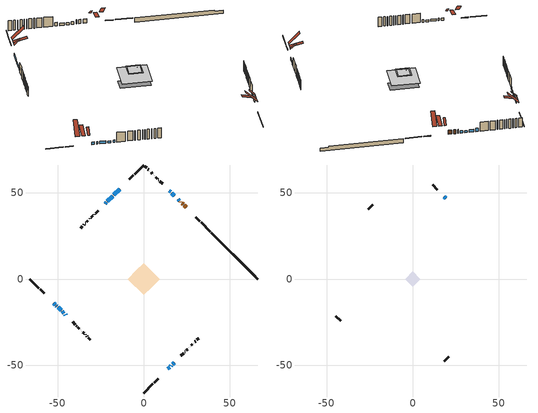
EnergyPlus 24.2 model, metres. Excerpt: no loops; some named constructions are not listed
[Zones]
conditioned space
 floor outside (Floor1 construction): -1.71,0 0,1.71 1.71,0 0,-1.71 z0.44
 floor adiabatic (AdiabaticFloorConstruction): -9.18,0 0,9.18 9.18,0 0,-9.18 z2.88
 floor foundation (Slab1 construction): -6.72,2.74 -2.74,6.72 6.72,-2.74 2.74,-6.72 z-1.69
 wall outside (RimJoist1 construction): 0,-66.15 5.32,-60.83 / -66.15,0 -60.83,-5.32 / 0,66.15 -5.32,60.83 / 38.6,27.55 33.28,32.87 z0.44:0.74
 wall outside (RimJoist3 construction): 5.98,-60.17 8.34,-57.81 / -60.17,-5.98 -57.81,-8.34 / -5.98,60.17 -8.34,57.81 / 32.62,33.53 30.26,35.89 z0.44:0.74
 wall outside (AdiabaticWallConstruction 1): 24.6,41.56 23.46,42.69 / 22.81,43.34 22.22,43.93 / 21.56,44.59 21.36,44.79 z0.44:2.47
 wall outside (AdiabaticWallConstruction): -14.01,52.15 -17.36,48.79 / 14,-52.15 14.99,-51.17 / -52.15,-14 -51.32,-14.83 / 20.71,45.44 19.88,46.27 / -50.67,-15.49 -50.35,-15.8 / -49.7,-16.46 -47.95,-18.2 / 17.74,48.41 16.3,49.86 / -45.67,-20.48 -45.22,-20.94 / 16.73,-49.42 17.63,-48.52 z0.44:1.66; -18.02,48.13 -21.04,45.11 z0.44:1.28; 15.64,-50.51 16.07,-50.08 z0.44:1.46; -47.29,-18.86 -46.32,-19.83 z0.44:1.36; -21.7,44.46 -22.45,43.7 / 15.64,50.51 14.88,51.27 z0.44:2.09
 wall outside (Wall1 construction): 21.6,-44.55 23.16,-43 / -41.24,-24.91 -39.69,-26.46 / -26.43,39.72 -27.98,38.17 / 10.91,55.24 9.36,56.8 z0.44:5.32
 wall outside (Wall2 construction): 23.81,-42.34 24.01,-42.14 / -39.03,-27.12 -38.84,-27.32 / -28.64,37.52 -28.83,37.32 / 8.7,57.45 8.5,57.65 z0.44:5.32
 wall outside (Wall3 construction): 24.67,-41.49 25.52,-40.63 / -38.18,-27.97 -37.32,-28.83 / -29.49,36.66 -30.34,35.81 / 7.85,58.3 6.99,59.16 z0.44:5.32
 wall outside (Wall4 construction): 26.18,-39.97 26.23,-39.92 / -36.67,-29.49 -36.61,-29.54 / -31,35.15 -31.06,35.1 / 6.33,59.82 6.28,59.87 z0.44:5.32
 wall outside (Wall5 construction): 26.89,-39.26 26.92,-39.24 / -35.95,-30.2 -35.93,-30.22 / -31.71,34.44 -31.74,34.41 / 5.62,60.53 5.6,60.56 z0.44:5.32
 wall outside (Wall6 construction): 27.57,-38.58 28.23,-37.92 / -35.27,-30.88 -34.61,-31.54 / -32.4,33.76 -33.05,33.1 / 4.94,61.21 4.28,61.87 z0.44:5.32
 wall outside (Wall7 construction): 28.89,-37.26 28.99,-37.16 / -33.96,-32.2 -33.85,-32.3 / -33.71,32.44 -33.81,32.34 / 3.62,62.53 3.52,62.63 z0.44:5.32
 wall outside (Wall8 construction): 29.65,-36.5 30.12,-36.03 / -33.2,-32.96 -32.72,-33.43 / -34.47,31.68 -34.95,31.21 / 2.86,63.29 2.39,63.76 z0.44:5.32
 wall outside (Wall9 construction): 30.78,-35.37 31.86,-34.3 / -32.06,-34.09 -30.99,-35.16 / -35.6,30.55 -36.68,29.47 / 1.73,64.42 0.66,65.49 z0.44:5.32
 wall foundation (FoundationWall1 construction): 39.26,26.89,-1.69 39.26,26.89,0.44 63.46,2.69,0.44 63.46,2.69,-0.18 66.15,0,-0.18 66.15,0,-1.69
 window (WindowConstruction): -14.01,52.15 -17.36,48.79 z0.44:1.66
 window (WindowConstruction 5): -18.02,48.13 -21.04,45.11 z0.44:1.28
 window (WindowConstruction 6): 14.01,-52.15 14.99,-51.17 z0.44:1.66
 window (WindowConstruction 7): 15.64,-50.51 16.07,-50.08 z0.44:1.45
 window (WindowConstruction 8): -52.15,-14.01 -51.32,-14.83 z0.44:1.66
 window (WindowConstruction 9): 20.71,45.44 19.88,46.27 z0.44:1.66
 window (WindowConstruction 12): -50.66,-15.49 -50.35,-15.8 z0.44:1.66
 window (WindowConstruction 1): -49.7,-16.46 -47.95,-18.2 z0.44:1.66
 window (WindowConstruction 13): -47.29,-18.86 -46.32,-19.83 z0.44:1.35
 window (WindowConstruction 2): 17.74,48.41 16.3,49.86 z0.44:1.66
 window (WindowConstruction 3): -45.67,-20.49 -45.22,-20.94 z0.44:1.66
 window (WindowConstruction 10): -21.7,44.46 -22.45,43.7 z0.44:2.09
 window (WindowConstruction 11): 15.64,50.51 14.88,51.27 z0.44:2.09
 window (WindowConstruction 4): 16.73,-49.42 17.63,-48.52 z0.44:1.66
 door (Door): 24.6,41.56 23.46,42.69 z0.44:2.47
 door (Door 1): 22.81,43.35 22.22,43.93 z0.44:2.47
 door (Door 2): 21.56,44.59 21.36,44.79 z0.44:2.47
 ceiling adiabatic (AdiabaticFloorConstruction): 0,-9.18 9.18,0 0,9.18 -9.18,0 z2.88
 roof outside (Roof4 construction): 13.35,-52.8,5.32 11.54,-50.99,7.88 10.9,-51.63,7.88 12.71,-53.44,5.32; -52.8,-13.35,5.32 -50.99,-11.54,7.88 -51.63,-10.9,7.88 -53.44,-12.71,5.32; -13.35,52.8,5.32 -11.54,50.99,7.88 -10.9,51.63,7.88 -12.71,53.44,5.32; 25.25,40.9,5.32 23.44,39.09,7.88 24.08,38.45,7.88 25.89,40.26,5.32
attic - vented
 floor to conditioned space (Floor2 construction Reversed): -3.8,0 0,3.8 3.8,0 0,-3.8 z5.32
 floor to conditioned space (Floor3 construction Reversed): -4.42,0 0,4.42 4.42,0 0,-4.42 z5.32
 floor to conditioned space (Floor4 construction Reversed): -1.99,0 0,1.99 1.99,0 0,-1.99 z5.32
 wall outside (AdiabaticWallConstruction): 19.23,46.92 18.4,47.75 z0.44:1.38
 wall outside (Wall10 construction): 18.28,-47.87 20.95,-45.2 / -44.56,-21.59 -41.9,-24.26 / -23.11,43.04 -25.77,40.38 / 14.23,51.92 11.56,54.59 z0.44:5.32
 window (WindowConstruction 14): 19.23,46.93 18.4,47.75 z0.44:1.38
 roof outside (Roof1 construction): 10.27,-55.88,5.32 6.66,-52.27,10.43 5.38,-53.55,10.43 8.99,-57.16,5.32; -55.88,-10.27,5.32 -52.27,-6.66,10.43 -53.55,-5.38,10.43 -57.16,-8.99,5.32; -10.27,55.88,5.32 -6.66,52.27,10.43 -5.38,53.55,10.43 -8.99,57.16,5.32; 28.33,37.82,5.32 24.72,34.21,10.43 25.99,32.93,10.43 29.61,36.54,5.32
 roof outside (Roof2 construction): 12.05,-54.1,5.32 7.69,-49.74,6.86 6.57,-50.87,6.86 10.93,-55.22,5.32; -54.1,-12.05,5.32 -49.74,-7.69,6.86 -50.87,-6.57,6.86 -55.22,-10.93,5.32; -12.05,54.1,5.32 -7.69,49.74,6.86 -6.57,50.87,6.86 -10.93,55.22,5.32; 26.55,39.6,5.32 22.19,35.24,6.86 23.32,34.12,6.86 27.67,38.48,5.32
[Material] Roughness=Rough; Thermal Absorptance=0.9
Name | Thickness {m} | Conductivity {W/m-K} | Density {kg/m3} | Specific Heat {J/kg-K} | Solar Absorptance | Visible Absorptance
ceiling loosefill ins | 0.0846667 | 0.0480833 | 16.02 | 1046.75 | 0.7 | 0.7
ceiling stud and cavity | 0.1397 | 0.383266 | 65.682 | 1177.47 | 0.7 | 0.7
ceiling stud and cavity 1 | 0.1397 | 0.0828155 | 65.682 | 1177.47 | 0.7 | 0.7
ceiling stud and cavity 2 | 0.1397 | 0.083425 | 65.682 | 1177.47 | 0.7 | 0.7
gypsum board | 0.0127 | 0.160291 | 801 | 837.4 | 0.6 | 0.6
[Construction]
Floor2 construction: ceiling loosefill ins, ceiling stud and cavity, gypsum board
Floor3 construction: ceiling stud and cavity 1, gypsum board
Floor4 construction: ceiling stud and cavity 2, gypsum board
[EnergyManagementSystem:Program]
component_loads_program: Set loads_htg_walls = 0; Set loads_htg_rim_joists = 0; Set loads_htg_foundation_walls = 0; Set loads_htg_floors = 0; Set loads_htg_slabs = 0; Set loads_htg_ceilings = 0; Set loads_htg_roofs = 0; Set loads_htg_windows_conduction = 0; Set loads_htg_windows_solar = 0; Set loads_htg_doors = 0; Set loads_htg_skylights_conduction = 0; Set loads_htg_skylights_solar = 0; Set loads_htg_internal_mass = 0; Set loads_htg_intgains = 0; Set loads_htg_lighting = 0; Set loads_htg_infil = 0; Set loads_htg_mechvent = 0; Set loads_htg_natvent = 0; Set loads_htg_whf = 0; Set loads_htg_ducts = 0; Set loads_clg_walls = 0; Set loads_clg_rim_joists = 0; Set loads_clg_foundation_walls = 0; Set loads_clg_floors = 0; Set loads_clg_slabs = 0; Set loads_clg_ceilings = 0; Set loads_clg_roofs = 0; Set loads_clg_windows_conduction = 0; Set loads_clg_windows_solar = 0; Set loads_clg_doors = 0; Set loads_clg_skylights_conduction = 0; Set loads_clg_skylights_solar = 0; Set loads_clg_internal_mass = 0; Set loads_clg_intgains = 0; Set loads_clg_lighting = 0; Set loads_clg_infil = 0; Set loads_clg_mechvent = 0; Set loads_clg_natvent = 0; Set loads_clg_whf = 0; Set loads_clg_ducts = 0; Set hr_walls = 0; Set hr_walls = hr_walls + s_conv_20 + s_ig_20 + s_sol_20 + s_lgt_20 + s_surf_20; Set hr_walls = hr_walls + s_conv_21 + s_ig_21 + s_sol_21 + s_lgt_21 + s_surf_21; Set hr_walls = hr_walls + s_conv_22 + s_ig_22 + s_sol_22 + s_lgt_22 + s_surf_22; Set hr_walls = hr_walls + s_conv_23 + s_ig_23 + s_sol_23 + s_lgt_23 + s_surf_23; Set hr_walls = hr_walls + s_conv_24 + s_ig_24 + s_sol_24 + s_lgt_24 + s_surf_24; Set hr_walls = hr_walls + s_conv_25 + s_ig_25 + s_sol_25 + s_lgt_25 + s_surf_25; Set hr_walls = hr_walls + s_conv_26 + s_ig_26 + s_sol_26 + s_lgt_26 + s_surf_26; Set hr_walls = hr_walls + s_conv_27 + s_ig_27 + s_sol_27 + s_lgt_27 + s_surf_27; Set hr_walls = hr_walls + s_conv_28 + s_ig_28 + s_sol_28 + s_lgt_28 + s_surf_28; Set hr_walls = hr_walls + s_conv_29 + s_ig_29 + s_sol_29 + s_lgt_29 + s_surf_29; Set hr_walls = hr_walls + s_conv_30 + s_ig_30 + s_sol_30 + s_lgt_30 + s_surf_30; Set hr_walls = hr_walls + s_conv_31 + s_ig_31 + s_sol_31 + s_lgt_31 + s_surf_31; Set hr_walls = hr_walls + s_conv_32 + s_ig_32 + s_sol_32 + s_lgt_32 + s_surf_32; Set hr_walls = hr_walls + s_conv_33 + s_ig_33 + s_sol_33 + s_lgt_33 + s_surf_33; Set hr_walls = hr_walls + s_conv_34 + s_ig_34 + s_sol_34 + s_lgt_34 + s_surf_34; Set hr_walls = hr_walls + s_conv_35 + s_ig_35 + s_sol_35 + s_lgt_35 + s_surf_35; Set hr_walls = hr_walls + s_conv_36 + s_ig_36 + s_sol_36 + s_lgt_36 + s_surf_36; Set hr_walls = hr_walls + s_conv_37 + s_ig_37 + s_sol_37 + s_lgt_37 + s_surf_37; Set hr_walls = hr_walls + s_conv_38 + s_ig_38 + s_sol_38 + s_lgt_38 + s_surf_38; Set hr_walls = hr_walls + s_conv_39 + s_ig_39 + s_sol_39 + s_lgt_39 + s_surf_39; Set hr_walls = hr_walls + s_conv_40 + s_ig_40 + s_sol_40 + s_lgt_40 + s_surf_40; Set hr_walls = hr_walls + s_conv_41 + s_ig_41 + s_sol_41 + s_lgt_41 + s_surf_41; Set hr_walls = hr_walls + s_conv_42 + s_ig_42 + s_sol_42 + s_lgt_42 + s_surf_42; Set hr_walls = hr_walls + s_conv_43 + s_ig_43 + s_sol_43 + s_lgt_43 + s_surf_43; Set hr_walls = hr_walls + s_conv_44 + s_ig_44 + s_sol_44 + s_lgt_44 + s_surf_44; Set hr_walls = hr_walls + s_conv_45 + s_ig_45 + s_sol_45 + s_lgt_45 + s_surf_45; Set hr_walls = hr_walls + s_conv_46 + s_ig_46 + s_sol_46 + s_lgt_46 + s_surf_46; Set hr_walls = hr_walls + s_conv_47 + s_ig_47 + s_sol_47 + s_lgt_47 + s_surf_47; Set hr_walls = hr_walls + s_conv_48 + s_ig_48 + s_sol_48 + s_lgt_48 + s_surf_48; Set hr_walls = hr_walls + s_conv_49 + s_ig_49 + s_sol_49 + s_lgt_49 + s_surf_49; Set hr_walls = hr_walls + s_conv_50 + s_ig_50 + s_sol_50 + s_lgt_50 + s_surf_50; Set hr_walls = hr_walls + s_conv_51 + s_ig_51 + s_sol_51 + s_lgt_51 + s_surf_51; Set hr_walls = hr_walls + s_conv_52 + s_ig_52 + s_sol_52 + s_lgt_52 + s_surf_52; Set hr_walls = hr_walls + s_conv_53 + s_ig_53 + s_sol_53 + s_lgt_53 + s_surf_53; Set hr_walls = hr_walls + s_conv_54 + s_ig_54 + s_sol_54 + s_lgt_54 + s_surf_54; Set hr_walls = hr_walls + s_conv_55 + s_ig_55 + s_sol_55 + s_lgt_55 + s_surf_55; Set hr_rim_joists = 0; Set hr_rim_joists = hr_rim_joists + s_conv_7 + s_ig_7 + s_sol_7 + s_lgt_7 + s_surf_7; Set hr_rim_joists = hr_rim_joists + s_conv_8 + s_ig_8 + s_sol_8 + s_lgt_8 + s_surf_8; Set hr_rim_joists = hr_rim_joists + s_conv_9 + s_ig_9 + s_sol_9 + s_lgt_9 + s_surf_9; Set hr_rim_joists = hr_rim_joists + s_conv_10 + s_ig_10 + s_sol_10 + s_lgt_10 + s_surf_10; Set hr_rim_joists = hr_rim_joists + s_conv_11 + s_ig_11 + s_sol_11 + s_lgt_11 + s_surf_11; Set hr_rim_joists = hr_rim_joists + s_conv_12 + s_ig_12 + s_sol_12 + s_lgt_12 + s_surf_12; Set hr_rim_joists = hr_rim_joists + s_conv_13 + s_ig_13 + s_sol_13 + s_lgt_13 + s_surf_13; Set hr_rim_joists = hr_rim_joists + s_conv_14 + s_ig_14 + s_sol_14 + s_lgt_14 + s_surf_14; Set hr_foundation_walls = 0; Set hr_foundation_walls = hr_foundation_walls + s_conv_4 + s_ig_4 + s_sol_4 + s_lgt_4 + s_surf_4; Set hr_floors = 0; Set hr_floors = hr_floors + s_conv + s_ig + s_sol + s_lgt + s_surf; Set hr_slabs = 0; Set hr_slabs = hr_slabs + s_conv_19 + s_ig_19 + s_sol_19 + s_lgt_19 + s_surf_19; Set hr_ceilings = 0; Set hr_ceilings = hr_ceilings + s_conv_1 + s_ig_1 + s_sol_1 + s_lgt_1 + s_surf_1; Set hr_ceilings = hr_ceilings + s_conv_2 + s_ig_2 + s_sol_2 + s_lgt_2 + s_surf_2; Set hr_ceilings = hr_ceilings + s_conv_3 + s_ig_3 + s_sol_3 + s_lgt_3 + s_surf_3; Set hr_roofs = 0; Set hr_roofs = hr_roofs + s_conv_15 + s_ig_15 + s_sol_15 + s_lgt_15 + s_surf_15; Set hr_roofs = hr_roofs + s_conv_16 + s_ig_16 + s_sol_16 + s_lgt_16 + s_surf_16; Set hr_roofs = hr_roofs + s_conv_17 + s_ig_17 + s_sol_17 + s_lgt_17 + s_surf_17; Set hr_roofs = hr_roofs + s_conv_18 + s_ig_18 + s_sol_18 + s_lgt_18 + s_surf_18; Set hr_windows_conduction = 0; Set hr_windows_conduction = hr_windows_conduction + ss_conv_3; Set hr_windows_conduction = hr_windows_conduction + ss_ig_3; Set hr_windows_conduction = hr_windows_conduction + ss_surf_3; Set hr_windows_conduction = hr_windows_conduction + ss_conv_4; Set hr_windows_conduction = hr_windows_conduction + ss_ig_4; Set hr_windows_conduction = hr_windows_conduction + ss_surf_4; Set hr_windows_conduction = hr_windows_conduction + ss_conv_5; Set hr_windows_conduction = hr_windows_conduction + ss_ig_5; Set hr_windows_conduction = hr_windows_conduction + ss_surf_5; Set hr_windows_conduction = hr_windows_conduction + ss_conv_6; Set hr_windows_conduction = hr_windows_conduction + ss_ig_6; Set hr_windows_conduction = hr_windows_conduction + ss_surf_6; Set hr_windows_conduction = hr_windows_conduction + ss_conv_7; Set hr_windows_conduction = hr_windows_conduction + ss_ig_7; Set hr_windows_conduction = hr_windows_conduction + ss_surf_7; Set hr_windows_conduction = hr_windows_conduction + ss_conv_8; Set hr_windows_conduction = hr_windows_conduction + ss_ig_8; Set hr_windows_conduction = hr_windows_conduction + ss_surf_8; Set hr_windows_conduction = hr_windows_conduction + ss_conv_9; Set hr_windows_conduction = hr_windows_conduction + ss_ig_9; Set hr_windows_conduction = hr_windows_conduction + ss_surf_9; Set hr_windows_conduction = hr_windows_conduction + ss_conv_10; Set hr_windows_conduction = hr_windows_conduction + ss_ig_10; Set hr_windows_conduction = hr_windows_conduction + ss_surf_10; Set hr_windows_conduction = hr_windows_conduction + ss_conv_11; Set hr_windows_conduction = hr_windows_conduction + ss_ig_11; Set hr_windows_conduction = hr_windows_conduction + ss_surf_11; Set hr_windows_conduction = hr_windows_conduction + ss_conv_12; Set hr_windows_conduction = hr_windows_conduction + ss_ig_12; Set hr_windows_conduction = hr_windows_conduction + ss_surf_12; Set hr_windows_conduction = hr_windows_conduction + ss_conv_13; Set hr_windows_conduction = hr_windows_conduction + ss_ig_13; Set hr_windows_conduction = hr_windows_conduction + ss_surf_13; Set hr_windows_conduction = hr_windows_conduction + ss_conv_14; Set hr_windows_conduction = hr_windows_conduction + ss_ig_14; Set hr_windows_conduction = hr_windows_conduction + ss_surf_14; Set hr_windows_conduction = hr_windows_conduction + ss_conv_15; Set hr_windows_conduction = hr_windows_conduction + ss_ig_15; Set hr_windows_conduction = hr_windows_conduction + ss_surf_15; Set hr_windows_conduction = hr_windows_conduction + ss_conv_16; Set hr_windows_conduction = hr_windows_conduction + ss_ig_16; Set hr_windows_conduction = hr_windows_conduction + ss_surf_16; Set hr_windows_solar = 0; Set hr_windows_solar = hr_windows_solar - ss_trans_in * ZoneTimestep * 3600 + ss_back_out * ZoneTimestep * 3600 + ss_trans_out * ZoneTimestep * 3600; Set hr_windows_solar = hr_windows_solar - ss_trans_in_1 * ZoneTimestep * 3600 + ss_back_out_1 * ZoneTimestep * 3600 + ss_trans_out_1 * ZoneTimestep * 3600; Set hr_windows_solar = hr_windows_solar - ss_trans_in_2 * ZoneTimestep * 3600 + ss_back_out_2 * ZoneTimestep * 3600 + ss_trans_out_2 * ZoneTimestep * 3600; Set hr_windows_solar = hr_windows_solar - ss_trans_in_3 * ZoneTimestep * 3600 + ss_back_out_3 * ZoneTimestep * 3600 + ss_trans_out_3 * ZoneTimestep * 3600; Set hr_windows_solar = hr_windows_solar - ss_trans_in_4 * ZoneTimestep * 3600 + ss_back_out_4 * ZoneTimestep * 3600 + ss_trans_out_4 * ZoneTimestep * 3600; Set hr_windows_solar = hr_windows_solar - ss_trans_in_5 * ZoneTimestep * 3600 + ss_back_out_5 * ZoneTimestep * 3600 + ss_trans_out_5 * ZoneTimestep * 3600; Set hr_windows_solar = hr_windows_solar - ss_trans_in_6 * ZoneTimestep * 3600 + ss_back_out_6 * ZoneTimestep * 3600 + ss_trans_out_6 * ZoneTimestep * 3600; Set hr_windows_solar = hr_windows_solar - ss_trans_in_7 * ZoneTimestep * 3600 + ss_back_out_7 * ZoneTimestep * 3600 + ss_trans_out_7 * ZoneTimestep * 3600; Set hr_windows_solar = hr_windows_solar - ss_trans_in_8 * ZoneTimestep * 3600 + ss_back_out_8 * ZoneTimestep * 3600 + ss_trans_out_8 * ZoneTimestep * 3600; Set hr_windows_solar = hr_windows_solar - ss_trans_in_9 * ZoneTimestep * 3600 + ss_back_out_9 * ZoneTimestep * 3600 + ss_trans_out_9 * ZoneTimestep * 3600; Set hr_windows_solar = hr_windows_solar - ss_trans_in_10 * ZoneTimestep * 3600 + ss_back_out_10 * ZoneTimestep * 3600 + ss_trans_out_10 * ZoneTimestep * 3600; Set hr_windows_solar = hr_windows_solar - ss_trans_in_11 * ZoneTimestep * 3600 + ss_back_out_11 * ZoneTimestep * 3600 + ss_trans_out_11 * ZoneTimestep * 3600; Set hr_windows_solar = hr_windows_solar - ss_trans_in_12 * ZoneTimestep * 3600 + ss_back_out_12 * ZoneTimestep * 3600 + ss_trans_out_12 * ZoneTimestep * 3600; Set hr_windows_solar = hr_windows_solar - ss_trans_in_13 * ZoneTimestep * 3600 + ss_back_out_13 * ZoneTimestep * 3600 + ss_trans_out_13 * ZoneTimestep * 3600; Set hr_doors = 0; Set hr_doors = hr_doors + ss_sol; Set hr_doors = hr_doors + ss_lgt; Set hr_doors = hr_doors + ss_conv; Set hr_doors = hr_doors + ss_ig; Set hr_doors = hr_doors + ss_surf; Set hr_doors = hr_doors + ss_sol_1; Set hr_doors = hr_doors + ss_lgt_1; Set hr_doors = hr_doors + ss_conv_1; Set hr_doors = hr_doors + ss_ig_1; Set hr_doors = hr_doors + ss_surf_1; Set hr_doors = hr_doors + ss_sol_2; Set hr_doors = hr_doors + ss_lgt_2; Set hr_doors = hr_doors + ss_conv_2; Set hr_doors = hr_doors + ss_ig_2; Set hr_doors = hr_doors + ss_surf_2; Set hr_skylights_conduction = 0; Set hr_skylights_solar = 0; Set hr_internal_mass = 0; Set hr_internal_mass = hr_internal_mass + s_conv_5 + s_ig_5 + s_sol_5 + s_lgt_5 + s_surf_5; Set hr_internal_mass = hr_internal_mass + s_conv_6 + s_ig_6 + s_sol_6 + s_lgt_6 + s_surf_6; Set hr_internal_mass = hr_internal_mass + im_conv + im_ig + im_sol + im_lgt + im_surf; Set hr_internal_mass = hr_internal_mass + im_conv_1 + im_ig_1 + im_sol_1 + im_lgt_1 + im_surf_1; Set hr_intgains = 0; Set hr_intgains = hr_intgains - ig_ee_conv - ig_ee_rad - ig_ee_conv_1 - ig_ee_rad_1 - ig_ee_conv_2 - ig_ee_rad_2 - ig_ee_conv_3 - ig_ee_rad_3 - ig_ee_conv_4 - ig_ee_rad_4 - ig_ee_conv_5 - ig_ee_rad_5 - ig_ee_conv_6 - ig_ee_rad_6 - ig_oe_conv - ig_oe_rad - ig_oe_conv_1 - ig_oe_rad_1 - ig_oe_conv_2 - ig_oe_rad_2 - ig_oe_conv_3 - ig_oe_rad_3 - ig_oe_conv_4 - ig_oe_rad_4 - ig_ppl_conv - ig_ppl_rad; Set hr_lighting = 0; Set hr_lighting = hr_lighting - ig_lgt_conv - ig_lgt_rad - ig_lgt_vis; Set hr_infil = 0; Set hr_infil = hr_infil - airflow_gain + airflow_loss; Set hr_natvent = 0; Set hr_natvent = hr_natvent - airflow_gain_1 + airflow_loss_1; Set hr_whf = 0; Set hr_whf = hr_whf - airflow_gain_2 + airflow_loss_2; Set hr_mechvent = 0; Set hr_mechvent = hr_mechvent - mv_conv - mv_rad - mv_conv_1 - mv_rad_1 - mv_conv_2 - mv_rad_2 - mv_conv_3 - mv_rad_3 - mv_conv_4 - mv_rad_4; Set hr_ducts = 0; Set hr_intgains = hr_intgains + dhw_loss * (1.0*(1-dhw_rtf) + 1.0*dhw_rtf); Set htg_mode = 0; Set clg_mode = 0; If (htg_load_cond > 0); Set htg_mode = 1.0; ElseIf (clg_load_cond > 0); Set clg_mode = 0.0; Else; Set htg_season = 0; Set clg_season = 0; If ((DayOfYear >= 1) && (DayOfYear <= 365)); Set clg_season = 1; EndIf; If ((DayOfYear >= 1) && (DayOfYear <= 365)); Set htg_season = 1; EndIf; If ((airflow_gain_1 <> 0) || (airflow_loss_1 <> 0)) && (clg_season == 1); Set clg_mode = 0.0; ElseIf ((airflow_gain_2 <> 0) || (airflow_loss_2 <> 0)) && (clg_season == 1); Set clg_mode = 0.0; Else; Set Tmid_setpoint = (htg_sp_s_1 + clg_sp_s_1) / 2; If (tin_s_1 > Tmid_setpoint) && (clg_season == 1); Set clg_mode = 0.0; ElseIf (tin_s_1 < Tmid_setpoint) && (htg_season == 1); Set htg_mode = 1.0; EndIf; EndIf; EndIf; Set loads_htg_walls = loads_htg_walls + (hr_walls * htg_mode * 1); Set loads_htg_rim_joists = loads_htg_rim_joists + (hr_rim_joists * htg_mode * 1); Set loads_htg_foundation_walls = loads_htg_foundation_walls + (hr_foundation_walls * htg_mode * 1); Set loads_htg_floors = loads_htg_floors + (hr_floors * htg_mode * 1); Set loads_htg_slabs = loads_htg_slabs + (hr_slabs * htg_mode * 1); Set loads_htg_ceilings = loads_htg_ceilings + (hr_ceilings * htg_mode * 1); Set loads_htg_roofs = loads_htg_roofs + (hr_roofs * htg_mode * 1); Set loads_htg_windows_conduction = loads_htg_windows_conduction + (hr_windows_conduction * htg_mode * 1); Set loads_htg_windows_solar = loads_htg_windows_solar + (hr_windows_solar * htg_mode * 1); Set loads_htg_doors = loads_htg_doors + (hr_doors * htg_mode * 1); Set loads_htg_skylights_conduction = loads_htg_skylights_conduction + (hr_skylights_conduction * htg_mode * 1); Set loads_htg_skylights_solar = loads_htg_skylights_solar + (hr_skylights_solar * htg_mode * 1); Set loads_htg_internal_mass = loads_htg_internal_mass + (hr_internal_mass * htg_mode * 1); Set loads_htg_intgains = loads_htg_intgains + (hr_intgains * htg_mode * 1); Set loads_htg_lighting = loads_htg_lighting + (hr_lighting * htg_mode * 1); Set loads_htg_infil = loads_htg_infil + (hr_infil * htg_mode * 1); Set loads_htg_mechvent = loads_htg_mechvent + (hr_mechvent * htg_mode * 1); Set loads_htg_natvent = loads_htg_natvent + (hr_natvent * htg_mode * 1); Set loads_htg_whf = loads_htg_whf + (hr_whf * htg_mode * 1); Set loads_htg_ducts = loads_htg_ducts + (hr_ducts * htg_mode * 1); Set loads_clg_walls = loads_clg_walls + (-hr_walls * clg_mode * 1); Set loads_clg_rim_joists = loads_clg_rim_joists + (-hr_rim_joists * clg_mode * 1); Set loads_clg_foundation_walls = loads_clg_foundation_walls + (-hr_foundation_walls * clg_mode * 1); Set loads_clg_floors = loads_clg_floors + (-hr_floors * clg_mode * 1); Set loads_clg_slabs = loads_clg_slabs + (-hr_slabs * clg_mode * 1); Set loads_clg_ceilings = loads_clg_ceilings + (-hr_ceilings * clg_mode * 1); Set loads_clg_roofs = loads_clg_roofs + (-hr_roofs * clg_mode * 1); Set loads_clg_windows_conduction = loads_clg_windows_conduction + (-hr_windows_conduction * clg_mode * 1); Set loads_clg_windows_solar = loads_clg_windows_solar + (-hr_windows_solar * clg_mode * 1); Set loads_clg_doors = loads_clg_doors + (-hr_doors * clg_mode * 1); Set loads_clg_skylights_conduction = loads_clg_skylights_conduction + (-hr_skylights_conduction * clg_mode * 1); Set loads_clg_skylights_solar = loads_clg_skylights_solar + (-hr_skylights_solar * clg_mode * 1); Set loads_clg_internal_mass = loads_clg_internal_mass + (-hr_internal_mass * clg_mode * 1); Set loads_clg_intgains = loads_clg_intgains + (-hr_intgains * clg_mode * 1); Set loads_clg_lighting = loads_clg_lighting + (-hr_lighting * clg_mode * 1); Set loads_clg_infil = loads_clg_infil + (-hr_infil * clg_mode * 1); Set loads_clg_mechvent = loads_clg_mechvent + (-hr_mechvent * clg_mode * 1); Set loads_clg_natvent = loads_clg_natvent + (-hr_natvent * clg_mode * 1); Set loads_clg_whf = loads_clg_whf + (-hr_whf * clg_mode * 1); Set loads_clg_ducts = loads_clg_ducts + (-hr_ducts * clg_mode * 1)
[EnergyManagementSystem:OutputVariable] Type of Data in Variable=Summed; Update Frequency=ZoneTimestep
Name | EMS Variable | EMS Program or Subroutine | Units
loads_clg_lighting_annual_outvar; Energy Management System Output Variable 44 | loads_clg_lighting | component_loads_program | J
loads_htg_tot_annual_outvar; Energy Management System Output Variable 1; Energy Management System Output Variable 45 | loads_htg_tot | total_loads_program | J
loads_clg_tot_annual_outvar; Energy Management System Output Variable 2; Energy Management System Output Variable 46 | loads_clg_tot | total_loads_program | J
Energy Management System Output Variable 3 | htg_unmet_hours | unmet_hours_program | hr
Energy Management System Output Variable 4 | clg_unmet_hours | unmet_hours_program | hr
Energy Management System Output Variable 5 | loads_htg_roofs | component_loads_program | J
Energy Management System Output Variable 6 | loads_htg_ceilings | component_loads_program | J
Energy Management System Output Variable 7 | loads_htg_walls | component_loads_program | J
Energy Management System Output Variable 8 | loads_htg_rim_joists | component_loads_program | J
Energy Management System Output Variable 9 | loads_htg_foundation_walls | component_loads_program | J
Energy Management System Output Variable 10 | loads_htg_doors | component_loads_program | J
Energy Management System Output Variable 11 | loads_htg_windows_conduction | component_loads_program | J
Energy Management System Output Variable 12 | loads_htg_windows_solar | component_loads_program | J
Energy Management System Output Variable 13 | loads_htg_skylights_conduction | component_loads_program | J
Energy Management System Output Variable 14 | loads_htg_skylights_solar | component_loads_program | J
Energy Management System Output Variable 15 | loads_htg_floors | component_loads_program | J
Energy Management System Output Variable 16 | loads_htg_slabs | component_loads_program | J
Energy Management System Output Variable 17 | loads_htg_internal_mass | component_loads_program | J
Energy Management System Output Variable 18 | loads_htg_infil | component_loads_program | J
Energy Management System Output Variable 19 | loads_htg_natvent | component_loads_program | J
Energy Management System Output Variable 20 | loads_htg_mechvent | component_loads_program | J
Energy Management System Output Variable 21 | loads_htg_whf | component_loads_program | J
Energy Management System Output Variable 22 | loads_htg_ducts | component_loads_program | J
Energy Management System Output Variable 23 | loads_htg_intgains | component_loads_program | J
Energy Management System Output Variable 24 | loads_htg_lighting | component_loads_program | J
Energy Management System Output Variable 25 | loads_clg_roofs | component_loads_program | J
Energy Management System Output Variable 26 | loads_clg_ceilings | component_loads_program | J
Energy Management System Output Variable 27 | loads_clg_walls | component_loads_program | J
Energy Management System Output Variable 28 | loads_clg_rim_joists | component_loads_program | J
Energy Management System Output Variable 29 | loads_clg_foundation_walls | component_loads_program | J
Energy Management System Output Variable 30 | loads_clg_doors | component_loads_program | J
Energy Management System Output Variable 31 | loads_clg_windows_conduction | component_loads_program | J
Energy Management System Output Variable 32 | loads_clg_windows_solar | component_loads_program | J
Energy Management System Output Variable 33 | loads_clg_skylights_conduction | component_loads_program | J
Energy Management System Output Variable 34 | loads_clg_skylights_solar | component_loads_program | J
Energy Management System Output Variable 35 | loads_clg_floors | component_loads_program | J
Energy Management System Output Variable 36 | loads_clg_slabs | component_loads_program | J
Energy Management System Output Variable 37 | loads_clg_internal_mass | component_loads_program | J
Energy Management System Output Variable 38 | loads_clg_infil | component_loads_program | J
Energy Management System Output Variable 39 | loads_clg_natvent | component_loads_program | J
Energy Management System Output Variable 40 | loads_clg_mechvent | component_loads_program | J
Energy Management System Output Variable 41 | loads_clg_whf | component_loads_program | J
Energy Management System Output Variable 42 | loads_clg_ducts | component_loads_program | J
Energy Management System Output Variable 43 | loads_clg_intgains | component_loads_program | J
[Schedule:Day:Interval]
interior lighting schedule day: No, 01:00, 0.108182, 04:00, 0.0901515, 05:00, 0.0991667, 06:00, 0.162273, 07:00, 0.270455, 08:00, 0.342576, 10:00, 0.369621, 11:00, 0.351591, 12:00, 0.333561, 13:00, 0.324545, 14:00, 0.31553, 15:00, 0.333561, 16:00, 0.369621, 17:00, 0.450758, 18:00, 0.585985, 19:00, 0.775303, 20:00, 0.955606, 21:00, 0.991667, 22:00, 0.712197, 23:00, 0.360606, 24:00, 0.162273
interior lighting schedule day 1: No, 01:00, 0.100909, 04:00, 0.0840909, 05:00, 0.0925, 06:00, 0.151364, 07:00, 0.252273, 08:00, 0.319545, 10:00, 0.344773, 11:00, 0.327955, 12:00, 0.311136, 13:00, 0.302727, 14:00, 0.294318, 15:00, 0.311136, 16:00, 0.344773, 17:00, 0.420455, 18:00, 0.546591, 19:00, 0.723182, 20:00, 0.891364, 21:00, 0.925, 22:00, 0.664318, 23:00, 0.336364, 24:00, 0.151364
interior lighting schedule day 2: No, 01:00, 0.0927273, 04:00, 0.0772727, 05:00, 0.085, 06:00, 0.139091, 07:00, 0.231818, 08:00, 0.293636, 10:00, 0.316818, 11:00, 0.301364, 12:00, 0.285909, 13:00, 0.278182, 14:00, 0.270455, 15:00, 0.285909, 16:00, 0.316818, 17:00, 0.386364, 18:00, 0.502273, 19:00, 0.664545, 20:00, 0.819091, 21:00, 0.85, 22:00, 0.610455, 23:00, 0.309091, 24:00, 0.139091
interior lighting schedule day 3: No, 01:00, 0.0845455, 04:00, 0.0704545, 05:00, 0.0775, 06:00, 0.126818, 07:00, 0.211364, 08:00, 0.267727, 10:00, 0.288864, 11:00, 0.274773, 12:00, 0.260682, 13:00, 0.253636, 14:00, 0.246591, 15:00, 0.260682, 16:00, 0.288864, 17:00, 0.352273, 18:00, 0.457955, 19:00, 0.605909, 20:00, 0.746818, 21:00, 0.775, 22:00, 0.556591, 23:00, 0.281818, 24:00, 0.126818
interior lighting schedule day 4: No, 01:00, 0.0763636, 04:00, 0.0636364, 05:00, 0.07, 06:00, 0.114545, 07:00, 0.190909, 08:00, 0.241818, 10:00, 0.260909, 11:00, 0.248182, 12:00, 0.235455, 13:00, 0.229091, 14:00, 0.222727, 15:00, 0.235455, 16:00, 0.260909, 17:00, 0.318182, 18:00, 0.413636, 19:00, 0.547273, 20:00, 0.674545, 21:00, 0.7, 22:00, 0.502727, 23:00, 0.254545, 24:00, 0.114545
interior lighting schedule day 5: No, 01:00, 0.0727273, 04:00, 0.0606061, 05:00, 0.0666667, 06:00, 0.109091, 07:00, 0.181818, 08:00, 0.230303, 10:00, 0.248485, 11:00, 0.236364, 12:00, 0.224242, 13:00, 0.218182, 14:00, 0.212121, 15:00, 0.224242, 16:00, 0.248485, 17:00, 0.30303, 18:00, 0.393939, 19:00, 0.521212, 20:00, 0.642424, 21:00, 0.666667, 22:00, 0.478788, 23:00, 0.242424, 24:00, 0.109091
interior lighting schedule day 6: No, 01:00, 0.0745455, 04:00, 0.0621212, 05:00, 0.0683333, 06:00, 0.111818, 07:00, 0.186364, 08:00, 0.236061, 10:00, 0.254697, 11:00, 0.242273, 12:00, 0.229848, 13:00, 0.223636, 14:00, 0.217424, 15:00, 0.229848, 16:00, 0.254697, 17:00, 0.310606, 18:00, 0.403788, 19:00, 0.534242, 20:00, 0.658485, 21:00, 0.683333, 22:00, 0.490758, 23:00, 0.248485, 24:00, 0.111818
interior lighting schedule day 7: No, 01:00, 0.08, 04:00, 0.0666667, 05:00, 0.0733333, 06:00, 0.12, 07:00, 0.2, 08:00, 0.253333, 10:00, 0.273333, 11:00, 0.26, 12:00, 0.246667, 13:00, 0.24, 14:00, 0.233333, 15:00, 0.246667, 16:00, 0.273333, 17:00, 0.333333, 18:00, 0.433333, 19:00, 0.573333, 20:00, 0.706667, 21:00, 0.733333, 22:00, 0.526667, 23:00, 0.266667, 24:00, 0.12
interior lighting schedule day 8: No, 01:00, 0.0890909, 04:00, 0.0742424, 05:00, 0.0816667, 06:00, 0.133636, 07:00, 0.222727, 08:00, 0.282121, 10:00, 0.304394, 11:00, 0.289545, 12:00, 0.274697, 13:00, 0.267273, 14:00, 0.259848, 15:00, 0.274697, 16:00, 0.304394, 17:00, 0.371212, 18:00, 0.482576, 19:00, 0.638485, 20:00, 0.78697, 21:00, 0.816667, 22:00, 0.586515, 23:00, 0.29697, 24:00, 0.133636
interior lighting schedule day 9: No, 01:00, 0.0972727, 04:00, 0.0810606, 05:00, 0.0891667, 06:00, 0.145909, 07:00, 0.243182, 08:00, 0.30803, 10:00, 0.332348, 11:00, 0.316136, 12:00, 0.299924, 13:00, 0.291818, 14:00, 0.283712, 15:00, 0.299924, 16:00, 0.332348, 17:00, 0.405303, 18:00, 0.526894, 19:00, 0.697121, 20:00, 0.859242, 21:00, 0.891667, 22:00, 0.640379, 23:00, 0.324242, 24:00, 0.145909
interior lighting schedule day 10: No, 01:00, 0.105455, 04:00, 0.0878788, 05:00, 0.0966667, 06:00, 0.158182, 07:00, 0.263636, 08:00, 0.333939, 10:00, 0.360303, 11:00, 0.342727, 12:00, 0.325152, 13:00, 0.316364, 14:00, 0.307576, 15:00, 0.325152, 16:00, 0.360303, 17:00, 0.439394, 18:00, 0.571212, 19:00, 0.755758, 20:00, 0.931515, 21:00, 0.966667, 22:00, 0.694242, 23:00, 0.351515, 24:00, 0.158182
interior lighting schedule day 11: No, 01:00, 0.109091, 04:00, 0.0909091, 05:00, 0.1, 06:00, 0.163636, 07:00, 0.272727, 08:00, 0.345455, 10:00, 0.372727, 11:00, 0.354545, 12:00, 0.336364, 13:00, 0.327273, 14:00, 0.318182, 15:00, 0.336364, 16:00, 0.372727, 17:00, 0.454545, 18:00, 0.590909, 19:00, 0.781818, 20:00, 0.963636, 21:00, 1, 22:00, 0.718182, 23:00, 0.363636, 24:00, 0.163636
interior lighting schedule default day; occupants schedule default day; clothes dryer schedule default day; cooking range schedule default day; mech vent range fan 0 schedule default day; misc plug loads schedule default day; general water use schedule default day; heating setpoint default day; cooling setpoint default day; clothes dryer exhaust 0 schedule default day; cooling season schedule day; cooling season schedule day 2; cooling season schedule default day; exterior lighting schedule default day; natural vent schedule default day: No, 24:00, 0
occupants schedule day: No, 05:00, 0.426829, 06:00, 0.719512, 07:00, 1, 08:00, 0.670732, 09:00, 0.329268, 14:00, 0.170732, 15:00, 0.231707, 16:00, 0.329268, 17:00, 0.5, 18:00, 0.670732, 19:00, 0.829268, 21:00, 1, 22:00, 0.853659, 23:00, 0.646341, 24:00, 0.426829
clothes dryer schedule day; clothes dryer exhaust 0 schedule day: No, 01:00, 0.123457, 02:00, 0.0740741, 03:00, 0.0493827, 04:00, 0.0246914, 05:00, 0.0493827, 06:00, 0.0740741, 07:00, 0.197531, 08:00, 0.395062, 09:00, 0.592593, 10:00, 0.839506, 11:00, 0.962963, 12:00, 1, 13:00, 0.91358, 14:00, 0.82716, 15:00, 0.716049, 16:00, 0.753086, 17:00, 0.679012, 18:00, 0.666667, 20:00, 0.62963, 21:00, 0.641975, 22:00, 0.666667, 23:00, 0.54321, 24:00, 0.296296
cooking range schedule day: No, 05:00, 0.0597015, 06:00, 0.11194, 07:00, 0.171642, 08:00, 0.291045, 11:00, 0.343284, 12:00, 0.402985, 13:00, 0.462687, 14:00, 0.343284, 15:00, 0.291045, 16:00, 0.402985, 17:00, 0.567164, 18:00, 1, 19:00, 0.850746, 20:00, 0.432836, 21:00, 0.291045, 22:00, 0.231343, 23:00, 0.171642, 24:00, 0.11194
mech vent range fan 0 schedule day: No, 18:00, 0, 19:00, 1, 20:00, 0.2, 24:00, 0
misc plug loads schedule day: No, 06:00, 0.705882, 07:00, 0.745098, 08:00, 0.803922, 15:00, 0.823529, 16:00, 0.862745, 17:00, 0.921569, 18:00, 0.980392, 19:00, 1, 20:00, 0.980392, 21:00, 0.941176, 22:00, 0.862745, 23:00, 0.784314, 24:00, 0.72549
general water use schedule day: No, 01:00, 0.315068, 03:00, 0.287671, 04:00, 0.342466, 05:00, 0.369863, 06:00, 0.520548, 07:00, 0.60274, 08:00, 0.534247, 10:00, 0.506849, 11:00, 0.465753, 14:00, 0.479452, 15:00, 0.534247, 16:00, 0.589041, 17:00, 0.69863, 18:00, 0.876712, 19:00, 0.890411, 20:00, 0.986301, 21:00, 1, 22:00, 0.863014, 23:00, 0.616438, 24:00, 0.465753
heating setpoint day: No, 07:00, 18, 23:00, 21, 24:00, 18
cooling setpoint day: No, 24:00, 25
cooling season schedule day 1: No, 24:00, 1
exterior lighting schedule day: No, 01:00, 0.566667, 03:00, 0.524167, 05:00, 0.495833, 06:00, 0.5525, 07:00, 0.623333, 08:00, 0.580833, 09:00, 0.439167, 10:00, 0.354167, 12:00, 0.34, 13:00, 0.354167, 14:00, 0.396667, 15:00, 0.425, 16:00, 0.495833, 17:00, 0.623333, 18:00, 0.793333, 19:00, 0.906667, 20:00, 0.963333, 21:00, 0.991667, 22:00, 0.920833, 23:00, 0.793333, 24:00, 0.665833
exterior lighting schedule day 1: No, 01:00, 0.528571, 03:00, 0.488929, 05:00, 0.4625, 06:00, 0.515357, 07:00, 0.581429, 08:00, 0.541786, 09:00, 0.409643, 10:00, 0.330357, 12:00, 0.317143, 13:00, 0.330357, 14:00, 0.37, 15:00, 0.396429, 16:00, 0.4625, 17:00, 0.581429, 18:00, 0.74, 19:00, 0.845714, 20:00, 0.898571, 21:00, 0.925, 22:00, 0.858929, 23:00, 0.74, 24:00, 0.621071
exterior lighting schedule day 10: No, 01:00, 0.552381, 03:00, 0.510952, 05:00, 0.483333, 06:00, 0.538571, 07:00, 0.607619, 08:00, 0.56619, 09:00, 0.428095, 10:00, 0.345238, 12:00, 0.331429, 13:00, 0.345238, 14:00, 0.386667, 15:00, 0.414286, 16:00, 0.483333, 17:00, 0.607619, 18:00, 0.773333, 19:00, 0.88381, 20:00, 0.939048, 21:00, 0.966667, 22:00, 0.897619, 23:00, 0.773333, 24:00, 0.649048
exterior lighting schedule day 11: No, 01:00, 0.571429, 03:00, 0.528571, 05:00, 0.5, 06:00, 0.557143, 07:00, 0.628571, 08:00, 0.585714, 09:00, 0.442857, 10:00, 0.357143, 12:00, 0.342857, 13:00, 0.357143, 14:00, 0.4, 15:00, 0.428571, 16:00, 0.5, 17:00, 0.628571, 18:00, 0.8, 19:00, 0.914286, 20:00, 0.971429, 21:00, 1, 22:00, 0.928571, 23:00, 0.8, 24:00, 0.671429
exterior lighting schedule day 2: No, 01:00, 0.485714, 03:00, 0.449286, 05:00, 0.425, 06:00, 0.473571, 07:00, 0.534286, 08:00, 0.497857, 09:00, 0.376429, 10:00, 0.303571, 12:00, 0.291429, 13:00, 0.303571, 14:00, 0.34, 15:00, 0.364286, 16:00, 0.425, 17:00, 0.534286, 18:00, 0.68, 19:00, 0.777143, 20:00, 0.825714, 21:00, 0.85, 22:00, 0.789286, 23:00, 0.68, 24:00, 0.570714
exterior lighting schedule day 3: No, 01:00, 0.442857, 03:00, 0.409643, 05:00, 0.3875, 06:00, 0.431786, 07:00, 0.487143, 08:00, 0.453929, 09:00, 0.343214, 10:00, 0.276786, 12:00, 0.265714, 13:00, 0.276786, 14:00, 0.31, 15:00, 0.332143, 16:00, 0.3875, 17:00, 0.487143, 18:00, 0.62, 19:00, 0.708571, 20:00, 0.752857, 21:00, 0.775, 22:00, 0.719643, 23:00, 0.62, 24:00, 0.520357
exterior lighting schedule day 4: No, 01:00, 0.4, 03:00, 0.37, 05:00, 0.35, 06:00, 0.39, 07:00, 0.44, 08:00, 0.41, 09:00, 0.31, 10:00, 0.25, 12:00, 0.24, 13:00, 0.25, 14:00, 0.28, 15:00, 0.3, 16:00, 0.35, 17:00, 0.44, 18:00, 0.56, 19:00, 0.64, 20:00, 0.68, 21:00, 0.7, 22:00, 0.65, 23:00, 0.56, 24:00, 0.47
exterior lighting schedule day 5: No, 01:00, 0.380952, 03:00, 0.352381, 05:00, 0.333333, 06:00, 0.371429, 07:00, 0.419048, 08:00, 0.390476, 09:00, 0.295238, 10:00, 0.238095, 12:00, 0.228571, 13:00, 0.238095, 14:00, 0.266667, 15:00, 0.285714, 16:00, 0.333333, 17:00, 0.419048, 18:00, 0.533333, 19:00, 0.609524, 20:00, 0.647619, 21:00, 0.666667, 22:00, 0.619048, 23:00, 0.533333, 24:00, 0.447619
exterior lighting schedule day 6: No, 01:00, 0.390476, 03:00, 0.36119, 05:00, 0.341667, 06:00, 0.380714, 07:00, 0.429524, 08:00, 0.400238, 09:00, 0.302619, 10:00, 0.244048, 12:00, 0.234286, 13:00, 0.244048, 14:00, 0.273333, 15:00, 0.292857, 16:00, 0.341667, 17:00, 0.429524, 18:00, 0.546667, 19:00, 0.624762, 20:00, 0.66381, 21:00, 0.683333, 22:00, 0.634524, 23:00, 0.546667, 24:00, 0.45881
exterior lighting schedule day 7: No, 01:00, 0.419048, 03:00, 0.387619, 05:00, 0.366667, 06:00, 0.408571, 07:00, 0.460952, 08:00, 0.429524, 09:00, 0.324762, 10:00, 0.261905, 12:00, 0.251429, 13:00, 0.261905, 14:00, 0.293333, 15:00, 0.314286, 16:00, 0.366667, 17:00, 0.460952, 18:00, 0.586667, 19:00, 0.670476, 20:00, 0.712381, 21:00, 0.733333, 22:00, 0.680952, 23:00, 0.586667, 24:00, 0.492381
exterior lighting schedule day 8: No, 01:00, 0.466667, 03:00, 0.431667, 05:00, 0.408333, 06:00, 0.455, 07:00, 0.513333, 08:00, 0.478333, 09:00, 0.361667, 10:00, 0.291667, 12:00, 0.28, 13:00, 0.291667, 14:00, 0.326667, 15:00, 0.35, 16:00, 0.408333, 17:00, 0.513333, 18:00, 0.653333, 19:00, 0.746667, 20:00, 0.793333, 21:00, 0.816667, 22:00, 0.758333, 23:00, 0.653333, 24:00, 0.548333
exterior lighting schedule day 9: No, 01:00, 0.509524, 03:00, 0.47131, 05:00, 0.445833, 06:00, 0.496786, 07:00, 0.560476, 08:00, 0.522262, 09:00, 0.394881, 10:00, 0.318452, 12:00, 0.305714, 13:00, 0.318452, 14:00, 0.356667, 15:00, 0.382143, 16:00, 0.445833, 17:00, 0.560476, 18:00, 0.713333, 19:00, 0.815238, 20:00, 0.86619, 21:00, 0.891667, 22:00, 0.827976, 23:00, 0.713333, 24:00, 0.59869
[Schedule:Week:Daily]
heating setpoint Week Rule - Jan1-Dec31: heating setpoint day, heating setpoint day, heating setpoint day, heating setpoint day, heating setpoint day, heating setpoint day, heating setpoint day, heating setpoint default day, heating setpoint default day, heating setpoint default day, heating setpoint default day, heating setpoint default day
cooling setpoint Week Rule - Jan1-Dec31: cooling setpoint day, cooling setpoint day, cooling setpoint day, cooling setpoint day, cooling setpoint day, cooling setpoint day, cooling setpoint day, cooling setpoint default day, cooling setpoint default day, cooling setpoint default day, cooling setpoint default day, cooling setpoint default day
clothes dryer exhaust 0 schedule Week Rule - Jan1-Dec31: clothes dryer exhaust 0 schedule day, clothes dryer exhaust 0 schedule day, clothes dryer exhaust 0 schedule day, clothes dryer exhaust 0 schedule day, clothes dryer exhaust 0 schedule day, clothes dryer exhaust 0 schedule day, clothes dryer exhaust 0 schedule day, clothes dryer exhaust 0 schedule default day, clothes dryer exhaust 0 schedule default day, clothes dryer exhaust 0 schedule default day, clothes dryer exhaust 0 schedule default day, clothes dryer exhaust 0 schedule default day
cooling season schedule Week Rule - Jan1-May26: cooling season schedule day, cooling season schedule day, cooling season schedule day, cooling season schedule day, cooling season schedule day, cooling season schedule day, cooling season schedule day, cooling season schedule default day, cooling season schedule default day, cooling season schedule default day, cooling season schedule default day, cooling season schedule default day
cooling season schedule Week Rule - May27-Jun2: cooling season schedule day, cooling season schedule day, cooling season schedule day, cooling season schedule day, cooling season schedule day, cooling season schedule day 1, cooling season schedule day 1, cooling season schedule default day, cooling season schedule default day, cooling season schedule default day, cooling season schedule default day, cooling season schedule default day
cooling season schedule Week Rule - Jun3-Aug25: cooling season schedule day 1, cooling season schedule day 1, cooling season schedule day 1, cooling season schedule day 1, cooling season schedule day 1, cooling season schedule day 1, cooling season schedule day 1, cooling season schedule default day, cooling season schedule default day, cooling season schedule default day, cooling season schedule default day, cooling season schedule default day
cooling season schedule Week Rule - Aug26-Sep1: cooling season schedule day 1, cooling season schedule day 1, cooling season schedule day 1, cooling season schedule day 1, cooling season schedule day 1, cooling season schedule day 1, cooling season schedule day 2, cooling season schedule default day, cooling season schedule default day, cooling season schedule default day, cooling season schedule default day, cooling season schedule default day
cooling season schedule Week Rule - Sep2-Dec31: cooling season schedule day 2, cooling season schedule day 2, cooling season schedule day 2, cooling season schedule day 2, cooling season schedule day 2, cooling season schedule day 2, cooling season schedule day 2, cooling season schedule default day, cooling season schedule default day, cooling season schedule default day, cooling season schedule default day, cooling season schedule default day
exterior lighting schedule Week Rule - Jan28-Feb3: exterior lighting schedule day, exterior lighting schedule day, exterior lighting schedule day, exterior lighting schedule day, exterior lighting schedule day 1, exterior lighting schedule day 1, exterior lighting schedule day 1, exterior lighting schedule default day, exterior lighting schedule default day, exterior lighting schedule default day, exterior lighting schedule default day, exterior lighting schedule default day
exterior lighting schedule Week Rule - Feb4-Feb24: exterior lighting schedule day 1, exterior lighting schedule day 1, exterior lighting schedule day 1, exterior lighting schedule day 1, exterior lighting schedule day 1, exterior lighting schedule day 1, exterior lighting schedule day 1, exterior lighting schedule default day, exterior lighting schedule default day, exterior lighting schedule default day, exterior lighting schedule default day, exterior lighting schedule default day
exterior lighting schedule Week Rule - Feb25-Mar3: exterior lighting schedule day 1, exterior lighting schedule day 1, exterior lighting schedule day 1, exterior lighting schedule day 1, exterior lighting schedule day 2, exterior lighting schedule day 2, exterior lighting schedule day 2, exterior lighting schedule default day, exterior lighting schedule default day, exterior lighting schedule default day, exterior lighting schedule default day, exterior lighting schedule default day
exterior lighting schedule Week Rule - Mar4-Mar31: exterior lighting schedule day 2, exterior lighting schedule day 2, exterior lighting schedule day 2, exterior lighting schedule day 2, exterior lighting schedule day 2, exterior lighting schedule day 2, exterior lighting schedule day 2, exterior lighting schedule default day, exterior lighting schedule default day, exterior lighting schedule default day, exterior lighting schedule default day, exterior lighting schedule default day
exterior lighting schedule Week Rule - Apr1-Apr28: exterior lighting schedule day 3, exterior lighting schedule day 3, exterior lighting schedule day 3, exterior lighting schedule day 3, exterior lighting schedule day 3, exterior lighting schedule day 3, exterior lighting schedule day 3, exterior lighting schedule default day, exterior lighting schedule default day, exterior lighting schedule default day, exterior lighting schedule default day, exterior lighting schedule default day
exterior lighting schedule Week Rule - Apr29-May5: exterior lighting schedule day 3, exterior lighting schedule day 3, exterior lighting schedule day 4, exterior lighting schedule day 4, exterior lighting schedule day 4, exterior lighting schedule day 4, exterior lighting schedule day 4, exterior lighting schedule default day, exterior lighting schedule default day, exterior lighting schedule default day, exterior lighting schedule default day, exterior lighting schedule default day
exterior lighting schedule Week Rule - May6-May26: exterior lighting schedule day 4, exterior lighting schedule day 4, exterior lighting schedule day 4, exterior lighting schedule day 4, exterior lighting schedule day 4, exterior lighting schedule day 4, exterior lighting schedule day 4, exterior lighting schedule default day, exterior lighting schedule default day, exterior lighting schedule default day, exterior lighting schedule default day, exterior lighting schedule default day
exterior lighting schedule Week Rule - May27-Jun2: exterior lighting schedule day 4, exterior lighting schedule day 4, exterior lighting schedule day 4, exterior lighting schedule day 4, exterior lighting schedule day 4, exterior lighting schedule day 5, exterior lighting schedule day 5, exterior lighting schedule default day, exterior lighting schedule default day, exterior lighting schedule default day, exterior lighting schedule default day, exterior lighting schedule default day
exterior lighting schedule Week Rule - Jun3-Jun30: exterior lighting schedule day 5, exterior lighting schedule day 5, exterior lighting schedule day 5, exterior lighting schedule day 5, exterior lighting schedule day 5, exterior lighting schedule day 5, exterior lighting schedule day 5, exterior lighting schedule default day, exterior lighting schedule default day, exterior lighting schedule default day, exterior lighting schedule default day, exterior lighting schedule default day
exterior lighting schedule Week Rule - Jul1-Jul28: exterior lighting schedule day 6, exterior lighting schedule day 6, exterior lighting schedule day 6, exterior lighting schedule day 6, exterior lighting schedule day 6, exterior lighting schedule day 6, exterior lighting schedule day 6, exterior lighting schedule default day, exterior lighting schedule default day, exterior lighting schedule default day, exterior lighting schedule default day, exterior lighting schedule default day
exterior lighting schedule Week Rule - Jul29-Aug4: exterior lighting schedule day 6, exterior lighting schedule day 6, exterior lighting schedule day 6, exterior lighting schedule day 7, exterior lighting schedule day 7, exterior lighting schedule day 7, exterior lighting schedule day 7, exterior lighting schedule default day, exterior lighting schedule default day, exterior lighting schedule default day, exterior lighting schedule default day, exterior lighting schedule default day
exterior lighting schedule Week Rule - Aug5-Aug25: exterior lighting schedule day 7, exterior lighting schedule day 7, exterior lighting schedule day 7, exterior lighting schedule day 7, exterior lighting schedule day 7, exterior lighting schedule day 7, exterior lighting schedule day 7, exterior lighting schedule default day, exterior lighting schedule default day, exterior lighting schedule default day, exterior lighting schedule default day, exterior lighting schedule default day
exterior lighting schedule Week Rule - Aug26-Sep1: exterior lighting schedule day 7, exterior lighting schedule day 7, exterior lighting schedule day 7, exterior lighting schedule day 7, exterior lighting schedule day 7, exterior lighting schedule day 7, exterior lighting schedule day 8, exterior lighting schedule default day, exterior lighting schedule default day, exterior lighting schedule default day, exterior lighting schedule default day, exterior lighting schedule default day
exterior lighting schedule Week Rule - Sep2-Sep29: exterior lighting schedule day 8, exterior lighting schedule day 8, exterior lighting schedule day 8, exterior lighting schedule day 8, exterior lighting schedule day 8, exterior lighting schedule day 8, exterior lighting schedule day 8, exterior lighting schedule default day, exterior lighting schedule default day, exterior lighting schedule default day, exterior lighting schedule default day, exterior lighting schedule default day
exterior lighting schedule Week Rule - Sep30-Oct6: exterior lighting schedule day 8, exterior lighting schedule day 9, exterior lighting schedule day 9, exterior lighting schedule day 9, exterior lighting schedule day 9, exterior lighting schedule day 9, exterior lighting schedule day 9, exterior lighting schedule default day, exterior lighting schedule default day, exterior lighting schedule default day, exterior lighting schedule default day, exterior lighting schedule default day
exterior lighting schedule Week Rule - Oct7-Oct27: exterior lighting schedule day 9, exterior lighting schedule day 9, exterior lighting schedule day 9, exterior lighting schedule day 9, exterior lighting schedule day 9, exterior lighting schedule day 9, exterior lighting schedule day 9, exterior lighting schedule default day, exterior lighting schedule default day, exterior lighting schedule default day, exterior lighting schedule default day, exterior lighting schedule default day
exterior lighting schedule Week Rule - Oct28-Nov3: exterior lighting schedule day 9, exterior lighting schedule day 9, exterior lighting schedule day 9, exterior lighting schedule day 9, exterior lighting schedule day 10, exterior lighting schedule day 10, exterior lighting schedule day 10, exterior lighting schedule default day, exterior lighting schedule default day, exterior lighting schedule default day, exterior lighting schedule default day, exterior lighting schedule default day
exterior lighting schedule Week Rule - Nov4-Nov24: exterior lighting schedule day 10, exterior lighting schedule day 10, exterior lighting schedule day 10, exterior lighting schedule day 10, exterior lighting schedule day 10, exterior lighting schedule day 10, exterior lighting schedule day 10, exterior lighting schedule default day, exterior lighting schedule default day, exterior lighting schedule default day, exterior lighting schedule default day, exterior lighting schedule default day
exterior lighting schedule Week Rule - Nov25-Dec1: exterior lighting schedule day 10, exterior lighting schedule day 10, exterior lighting schedule day 10, exterior lighting schedule day 10, exterior lighting schedule day 10, exterior lighting schedule day 10, exterior lighting schedule day 11, exterior lighting schedule default day, exterior lighting schedule default day, exterior lighting schedule default day, exterior lighting schedule default day, exterior lighting schedule default day
exterior lighting schedule Week Rule - Dec2-Dec31: exterior lighting schedule day 11, exterior lighting schedule day 11, exterior lighting schedule day 11, exterior lighting schedule day 11, exterior lighting schedule day 11, exterior lighting schedule day 11, exterior lighting schedule day 11, exterior lighting schedule default day, exterior lighting schedule default day, exterior lighting schedule default day, exterior lighting schedule default day, exterior lighting schedule default day
natural vent schedule Week Rule - Jan1-Dec31: natural vent schedule default day, natural vent schedule default day, natural vent schedule default day, natural vent schedule default day, natural vent schedule default day, natural vent schedule default day, natural vent schedule default day, natural vent schedule default day, natural vent schedule default day, natural vent schedule default day, natural vent schedule default day, natural vent schedule default day
[Schedule:Year]
heating setpoint: heating setpoint Week Rule - Jan1-Dec31, 1, 1, 12, 31
cooling setpoint: cooling setpoint Week Rule - Jan1-Dec31, 1, 1, 12, 31
clothes dryer exhaust 0 schedule: clothes dryer exhaust 0 schedule Week Rule - Jan1-Dec31, 1, 1, 12, 31
cooling season schedule: cooling season schedule Week Rule - Jan1-May26, 1, 1, 5, 26, cooling season schedule Week Rule - May27-Jun2, 5, 27, 6, 2, cooling season schedule Week Rule - Jun3-Aug25, 6, 3, 8, 25, cooling season schedule Week Rule - Aug26-Sep1, 8, 26, 9, 1, cooling season schedule Week Rule - Sep2-Dec31, 9, 2, 12, 31
natural vent schedule: natural vent schedule Week Rule - Jan1-Dec31, 1, 1, 12, 31
